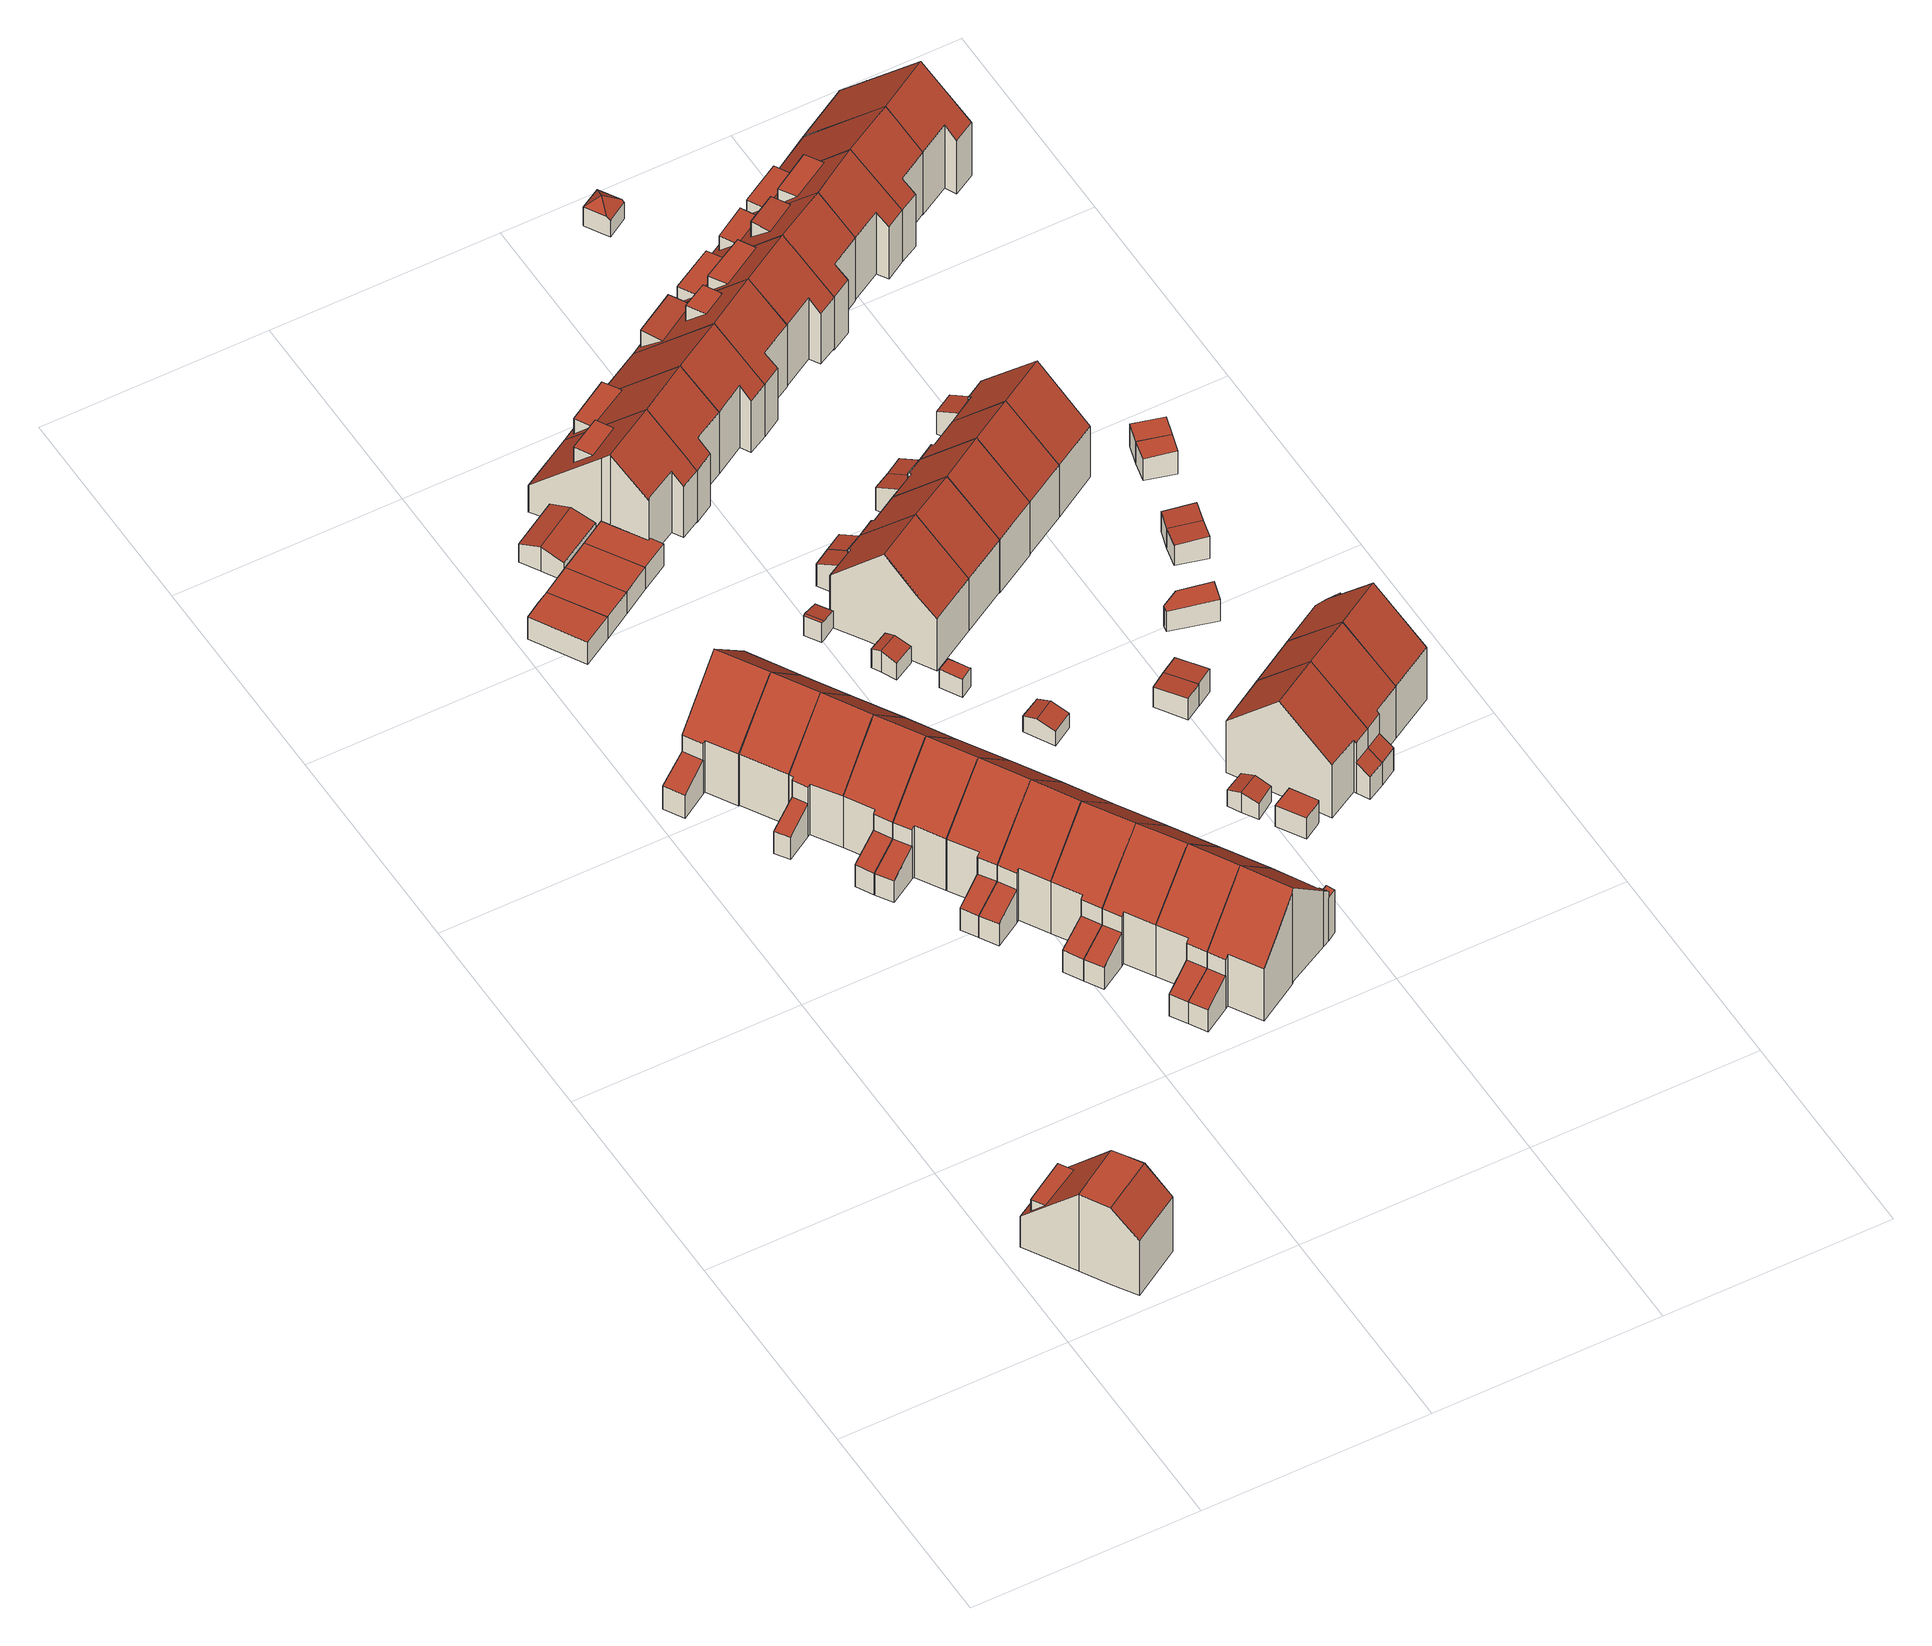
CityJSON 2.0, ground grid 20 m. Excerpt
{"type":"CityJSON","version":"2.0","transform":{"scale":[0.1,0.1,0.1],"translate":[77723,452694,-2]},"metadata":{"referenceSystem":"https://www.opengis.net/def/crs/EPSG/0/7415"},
"CityObjects":{
"building1":{"type":"Building","attributes":{"Volume":365.21,"Dakoppervlakte":60.68,"Muuroppervlakte":187.56,"Vloeroppervlakte":52.9,"hoogte_Z_max_in_m_NAP":8.47,"GEB_DOEL":"woonfunctie","dateOfConstruction":"1980-01-01","measuredHeight":8.33},"children":["building1-1"],"geometry":[{"type":"Solid","lod":"2","boundaries":[[[[0,1,2,3,4,5,6,7]],[[8,9,10,11]],[[12,13,11,10],[14,15,16,17]],[[18,9,8,19]],[[18,19,0,7]],[[18,7,6,5,4,12,10,9]],[[3,13,12,4]],[[11,13,3,2]],[[0,19,8,11,2,1]],[[17,20,21,14]],[[20,17,16]],[[21,20,16,15]],[[21,15,14]]]],"semantics":{"surfaces":[{"type":"GroundSurface"},{"type":"RoofSurface"},{"type":"WallSurface"}],"values":[[0,1,1,1,2,2,2,2,2,1,2,2,2]]}}]},
"building1-1":{"type":"BuildingInstallation","attributes":{"relationToConstruction":"outside"},"parents":["building1"],"geometry":[{"type":"MultiSurface","lod":"2","boundaries":[[[17,20,21,14]],[[20,17,16]],[[21,20,16,15]],[[21,15,14]]],"semantics":{"surfaces":[{"type":"RoofSurface"},{"type":"WallSurface"}],"values":[0,1,1,1]}}]},
"building2":{"type":"Building","attributes":{"Volume":385.51,"Dakoppervlakte":70.7,"Muuroppervlakte":222.6,"Vloeroppervlakte":51.59,"hoogte_Z_max_in_m_NAP":10.36,"GEB_DOEL":"woonfunctie","dateOfConstruction":"1980-01-01","measuredHeight":10.31},"geometry":[{"type":"Solid","lod":"2","boundaries":[[[[22,23,24,25,26,27,28,29,30,31]],[[32,33,34,35,36,37]],[[37,38,39,32]],[[40,41,42,43]],[[33,32,24,23,43]],[[35,29,28,36]],[[38,37,36,28,27,26]],[[38,26,25,39]],[[32,39,25,24]],[[30,42,41,31]],[[22,40,43,23]],[[22,31,41,40]],[[33,43,42,34]],[[35,34,42,30,29]]]],"semantics":{"surfaces":[{"type":"GroundSurface"},{"type":"RoofSurface"},{"type":"WallSurface"}],"values":[[0,1,1,1,2,2,2,2,2,2,2,2,2,2]]}}]},
"building3":{"type":"Building","attributes":{"Volume":37.84,"Dakoppervlakte":15.26,"Muuroppervlakte":40.32,"Vloeroppervlakte":15.26,"hoogte_Z_max_in_m_NAP":2.55,"GEB_DOEL":"overige gebruiksfunctie","dateOfConstruction":"1980-01-01","measuredHeight":2.48},"geometry":[{"type":"Solid","lod":"2","boundaries":[[[[44,45,46,47,48]],[[49,50,51,52,53]],[[45,44,50,49]],[[44,48,51,50]],[[48,47,52,51]],[[46,53,52,47]],[[46,45,49,53]]]],"semantics":{"surfaces":[{"type":"GroundSurface"},{"type":"RoofSurface"},{"type":"WallSurface"}],"values":[[0,1,2,2,2,2,2]]}}]},
"building4":{"type":"Building","attributes":{"Volume":359.22,"Dakoppervlakte":65.54,"Muuroppervlakte":219.49,"Vloeroppervlakte":47.58,"hoogte_Z_max_in_m_NAP":10.36,"GEB_DOEL":"woonfunctie","dateOfConstruction":"1980-01-01","measuredHeight":10.28},"geometry":[{"type":"Solid","lod":"2","boundaries":[[[[54,55,56,57,58,59,60,61,62,63,64,65]],[[66,67,68,69,70,71,72,73]],[[71,74,75,72]],[[76,77,78,79]],[[71,57,56,74]],[[74,56,55,75]],[[73,65,64,66]],[[64,63,79,67,66]],[[60,59,69,68,78]],[[70,69,59,58]],[[57,71,70,58]],[[78,77,61,60]],[[76,79,63,62]],[[76,62,61,77]],[[67,79,78,68]],[[73,72,75,55,54,65]]]],"semantics":{"surfaces":[{"type":"GroundSurface"},{"type":"RoofSurface"},{"type":"WallSurface"}],"values":[[0,1,1,1,2,2,2,2,2,2,2,2,2,2,2,2]]}}]},
"building5":{"type":"Building","attributes":{"Volume":321.75,"Dakoppervlakte":56.5,"Muuroppervlakte":198.67,"Vloeroppervlakte":40.26,"hoogte_Z_max_in_m_NAP":10.36,"GEB_DOEL":"woonfunctie","dateOfConstruction":"1980-01-01","measuredHeight":10.3},"geometry":[{"type":"Solid","lod":"2","boundaries":[[[[80,81,82,55,54,65]],[[72,37,36,73]],[[75,38,37,72]],[[73,36,80,65]],[[38,75,55,82]],[[81,37,38,82]],[[73,65,54,55,75,72]],[[81,80,36,37]]]],"semantics":{"surfaces":[{"type":"GroundSurface"},{"type":"RoofSurface"},{"type":"WallSurface"}],"values":[[0,1,1,2,2,2,2,2]]}}]},
"building6":{"type":"Building","attributes":{"Volume":37.71,"Dakoppervlakte":15.29,"Muuroppervlakte":40.2,"Vloeroppervlakte":15.29,"hoogte_Z_max_in_m_NAP":2.55,"GEB_DOEL":"overige gebruiksfunctie","dateOfConstruction":"1980-01-01","measuredHeight":2.47},"geometry":[{"type":"Solid","lod":"2","boundaries":[[[[83,48,47,84]],[[52,51,85,86]],[[47,48,51,52]],[[48,83,85,51]],[[84,86,85,83]],[[47,52,86,84]]]],"semantics":{"surfaces":[{"type":"GroundSurface"},{"type":"RoofSurface"},{"type":"WallSurface"}],"values":[[0,1,2,2,2,2]]}}]},
"building7":{"type":"Building","attributes":{"Volume":350.46,"Dakoppervlakte":64.38,"Muuroppervlakte":217.61,"Vloeroppervlakte":46.94,"hoogte_Z_max_in_m_NAP":10.36,"GEB_DOEL":"woonfunctie","dateOfConstruction":"1980-01-01","measuredHeight":10.29},"geometry":[{"type":"Solid","lod":"2","boundaries":[[[[87,88,89,90,91,92,58,57,56,93]],[[70,94,95,96,97,71]],[[98,74,71,97]],[[99,100,101,102]],[[87,93,98,97]],[[70,71,74,56,57,58]],[[70,58,92,94]],[[95,94,92,91,100]],[[97,96,99,88,87]],[[102,101,90,89]],[[99,102,89,88]],[[90,101,100,91]],[[95,100,99,96]],[[74,98,93,56]]]],"semantics":{"surfaces":[{"type":"GroundSurface"},{"type":"RoofSurface"},{"type":"WallSurface"}],"values":[[0,1,1,1,2,2,2,2,2,2,2,2,2,2]]}}]},
"building8":{"type":"Building","attributes":{"Volume":352,"Dakoppervlakte":65.33,"Muuroppervlakte":215.78,"Vloeroppervlakte":47.6,"hoogte_Z_max_in_m_NAP":10.36,"GEB_DOEL":"woonfunctie","dateOfConstruction":"1980-01-01","measuredHeight":10.21},"geometry":[{"type":"Solid","lod":"2","boundaries":[[[[89,88,87,93,103,104,105,106,107,108]],[[109,97,96,110,111,112]],[[109,113,98,97]],[[102,114,115,99]],[[87,88,99,96,97]],[[111,106,105,112]],[[112,105,104,103,113,109]],[[113,103,93,98]],[[97,98,93,87]],[[88,89,102,99]],[[114,102,89,108]],[[108,107,115,114]],[[96,99,115,110]],[[111,110,115,107,106]]]],"semantics":{"surfaces":[{"type":"GroundSurface"},{"type":"RoofSurface"},{"type":"WallSurface"}],"values":[[0,1,1,1,2,2,2,2,2,2,2,2,2,2]]}}]},
"building9":{"type":"Building","attributes":{"Volume":353.61,"Dakoppervlakte":65.61,"Muuroppervlakte":216.03,"Vloeroppervlakte":47.81,"hoogte_Z_max_in_m_NAP":10.36,"GEB_DOEL":"woonfunctie","dateOfConstruction":"1980-01-01","measuredHeight":10.22},"geometry":[{"type":"Solid","lod":"2","boundaries":[[[[116,117,105,104,103,118,119,120,121,122]],[[123,124,125,109,112,126]],[[125,127,113,109]],[[128,129,130,131]],[[105,112,109,104]],[[123,126,117,116,131]],[[124,130,120,119,118,127,125]],[[127,118,103,113]],[[104,109,113,103]],[[128,122,121,129]],[[121,120,130,129]],[[122,128,131,116]],[[123,131,130,124]],[[112,105,117,126]]]],"semantics":{"surfaces":[{"type":"GroundSurface"},{"type":"RoofSurface"},{"type":"WallSurface"}],"values":[[0,1,1,1,2,2,2,2,2,2,2,2,2,2]]}}]},
"building10":{"type":"Building","attributes":{"Volume":37.69,"Dakoppervlakte":15.28,"Muuroppervlakte":40.18,"Vloeroppervlakte":15.28,"hoogte_Z_max_in_m_NAP":2.55,"GEB_DOEL":"overige gebruiksfunctie","dateOfConstruction":"1980-01-01","measuredHeight":2.47},"geometry":[{"type":"Solid","lod":"2","boundaries":[[[[132,83,84,133]],[[85,134,135,86]],[[84,83,85,86]],[[83,132,134,85]],[[133,135,134,132]],[[133,84,86,135]]]],"semantics":{"surfaces":[{"type":"GroundSurface"},{"type":"RoofSurface"},{"type":"WallSurface"}],"values":[[0,1,2,2,2,2]]}}]},
"building11":{"type":"Building","attributes":{"Volume":344.92,"Dakoppervlakte":63.86,"Muuroppervlakte":215.58,"Vloeroppervlakte":46.54,"hoogte_Z_max_in_m_NAP":10.36,"GEB_DOEL":"woonfunctie","dateOfConstruction":"1980-01-01","measuredHeight":10.24},"geometry":[{"type":"Solid","lod":"2","boundaries":[[[[136,137,138,139,121,120,119,118,140,141]],[[142,125,124,143,144,145]],[[146,127,125,142]],[[129,147,148,130]],[[141,140,146,142]],[[119,120,130,124,125,127,118]],[[138,137,144,143,148]],[[145,144,137,136]],[[142,145,136,141]],[[121,129,130,120]],[[147,129,121,139]],[[138,148,147,139]],[[124,130,148,143]],[[127,146,140,118]]]],"semantics":{"surfaces":[{"type":"GroundSurface"},{"type":"RoofSurface"},{"type":"WallSurface"}],"values":[[0,1,1,1,2,2,2,2,2,2,2,2,2,2]]}}]},
"building12":{"type":"Building","attributes":{"Volume":43.11,"Dakoppervlakte":19.41,"Muuroppervlakte":37.36,"Vloeroppervlakte":18.6,"hoogte_Z_max_in_m_NAP":2.78,"GEB_DOEL":"onbekend","dateOfConstruction":"1980-01-01","measuredHeight":2.62},"geometry":[{"type":"Solid","lod":"2","boundaries":[[[[149,150,151,152,153,154]],[[155,156,157,158]],[[159,160,158,157]],[[151,150,156,155]],[[154,153,160,159]],[[160,153,152,158]],[[156,150,149,154,159,157]],[[152,151,155,158]]]],"semantics":{"surfaces":[{"type":"GroundSurface"},{"type":"RoofSurface"},{"type":"WallSurface"}],"values":[[0,1,1,2,2,2,2,2]]}}]},
"building13":{"type":"Building","attributes":{"Volume":364.77,"Dakoppervlakte":67.32,"Muuroppervlakte":218.71,"Vloeroppervlakte":49.07,"hoogte_Z_max_in_m_NAP":10.36,"GEB_DOEL":"woonfunctie","dateOfConstruction":"1980-01-01","measuredHeight":10.26},"geometry":[{"type":"Solid","lod":"2","boundaries":[[[[161,162,136,141,140,163,164,165,166,167]],[[145,168,169,170,171,142]],[[171,172,146,142]],[[173,174,175,176]],[[141,136,145,142]],[[169,168,162,161,174]],[[170,173,165,164,163,172,171]],[[172,163,140,146]],[[142,146,140,141]],[[176,175,167,166]],[[173,176,166,165]],[[161,167,175,174]],[[169,174,173,170]],[[145,136,162,168]]]],"semantics":{"surfaces":[{"type":"GroundSurface"},{"type":"RoofSurface"},{"type":"WallSurface"}],"values":[[0,1,1,1,2,2,2,2,2,2,2,2,2,2]]}}]},
"building14":{"type":"Building","attributes":{"Volume":350.12,"Dakoppervlakte":64.73,"Muuroppervlakte":216.86,"Vloeroppervlakte":47.19,"hoogte_Z_max_in_m_NAP":10.36,"GEB_DOEL":"woonfunctie","dateOfConstruction":"1980-01-01","measuredHeight":10.25},"geometry":[{"type":"Solid","lod":"2","boundaries":[[[[166,165,164,163,177,178,179,180,181,182]],[[183,171,170,184,185,186]],[[187,172,171,183]],[[176,188,189,173]],[[178,177,187,183]],[[173,170,171,172,163,164,165]],[[181,180,185,184,189]],[[185,180,179,186]],[[183,186,179,178]],[[165,166,176,173]],[[188,176,166,182]],[[181,189,188,182]],[[189,184,170,173]],[[187,177,163,172]]]],"semantics":{"surfaces":[{"type":"GroundSurface"},{"type":"RoofSurface"},{"type":"WallSurface"}],"values":[[0,1,1,1,2,2,2,2,2,2,2,2,2,2]]}}]},
"building15":{"type":"Building","attributes":{"Volume":33.37,"Dakoppervlakte":13.52,"Muuroppervlakte":39.41,"Vloeroppervlakte":13.52,"hoogte_Z_max_in_m_NAP":2.55,"GEB_DOEL":"overige gebruiksfunctie","dateOfConstruction":"1980-01-01","measuredHeight":2.47},"geometry":[{"type":"Solid","lod":"2","boundaries":[[[[190,191,192,193,194,132,133]],[[195,135,134,196,197,198,199]],[[135,133,132,134]],[[192,198,197,193]],[[192,191,199,198]],[[199,191,190,195]],[[197,196,134,132,194,193]],[[133,135,195,190]]]],"semantics":{"surfaces":[{"type":"GroundSurface"},{"type":"RoofSurface"},{"type":"WallSurface"}],"values":[[0,1,2,2,2,2,2,2]]}}]},
"building16":{"type":"Building","attributes":{"Volume":354.24,"Dakoppervlakte":65.44,"Muuroppervlakte":217.2,"Vloeroppervlakte":47.68,"hoogte_Z_max_in_m_NAP":10.36,"GEB_DOEL":"woonfunctie","dateOfConstruction":"1980-01-01","measuredHeight":10.25},"geometry":[{"type":"Solid","lod":"2","boundaries":[[[[200,201,202,203,204,205,179,178,177,206]],[[186,207,208,209,210,183]],[[183,210,211,187]],[[212,213,214,215]],[[200,206,211,210]],[[186,183,187,177,178,179]],[[186,179,205,207]],[[208,207,205,204,213]],[[210,209,212,201,200]],[[214,203,202,215]],[[201,212,215,202]],[[203,214,213,204]],[[208,213,212,209]],[[187,211,206,177]]]],"semantics":{"surfaces":[{"type":"GroundSurface"},{"type":"RoofSurface"},{"type":"WallSurface"}],"values":[[0,1,1,1,2,2,2,2,2,2,2,2,2,2]]}}]},
"building17":{"type":"Building","attributes":{"Volume":372.58,"Dakoppervlakte":68.72,"Muuroppervlakte":231.16,"Vloeroppervlakte":50.2,"hoogte_Z_max_in_m_NAP":10.36,"GEB_DOEL":"woonfunctie","dateOfConstruction":"1980-01-01","measuredHeight":10.27},"geometry":[{"type":"Solid","lod":"2","boundaries":[[[[216,217,218,219,202,201,200,206,220,221,222,223,224,225,226,227,228]],[[229,230,231,210,209,232,233,234]],[[235,236,211,210,231,237,238]],[[239,240,241,242]],[[215,243,244,212]],[[239,242,224,223]],[[223,222,240,239]],[[222,221,241,240]],[[215,212,201,202]],[[244,243,219,218]],[[212,244,232,209]],[[241,235,238,242]],[[233,232,244,218,217]],[[212,209,210,211,206,200,201]],[[211,236,220,206]],[[236,235,241,221,220]],[[238,237,225,224,242]],[[237,231,230,227,226,225]],[[233,217,216,234]],[[243,215,202,219]],[[227,230,229,234,216,228]]]],"semantics":{"surfaces":[{"type":"GroundSurface"},{"type":"RoofSurface"},{"type":"WallSurface"}],"values":[[0,1,1,1,1,2,2,2,2,2,2,2,2,2,2,2,2,2,2,2,2]]}}]},
"building18":{"type":"Building","attributes":{"Volume":414.19,"Dakoppervlakte":74.59,"Muuroppervlakte":209.92,"Vloeroppervlakte":58.23,"hoogte_Z_max_in_m_NAP":10.15,"GEB_DOEL":"woonfunctie","dateOfConstruction":"1980-01-01","measuredHeight":9.99},"children":["building18-1"],"geometry":[{"type":"Solid","lod":"2","boundaries":[[[[245,246,247,248,249,250,251,252,253,254,255]],[[256,257,258,259,260,261,262]],[[263,259,258,264,265,266],[267,268,269,270]],[[261,260,253,252,251,262]],[[251,250,256,262]],[[257,256,250,249]],[[257,249,248,247,264,258]],[[247,246,265,264]],[[263,266,265,246,245,255]],[[254,259,263,255]],[[254,253,260,259]],[[271,267,270,272]],[[272,270,269]],[[271,272,269,268]],[[271,268,267]]]],"semantics":{"surfaces":[{"type":"GroundSurface"},{"type":"RoofSurface"},{"type":"WallSurface"}],"values":[[0,1,1,2,2,2,2,2,2,2,2,1,2,2,2]]}}]},
"building18-1":{"type":"BuildingInstallation","attributes":{"relationToConstruction":"outside"},"parents":["building18"],"geometry":[{"type":"MultiSurface","lod":"2","boundaries":[[[271,267,270,272]],[[272,270,269]],[[271,272,269,268]],[[271,268,267]]],"semantics":{"surfaces":[{"type":"RoofSurface"},{"type":"WallSurface"}],"values":[0,1,1,1]}}]},
"building19":{"type":"Building","attributes":{"Volume":5.7,"Dakoppervlakte":2.9,"Muuroppervlakte":13.4,"Vloeroppervlakte":2.81,"hoogte_Z_max_in_m_NAP":2.35,"GEB_DOEL":"onbekend","dateOfConstruction":"1980-01-01","measuredHeight":2.18},"geometry":[{"type":"Solid","lod":"2","boundaries":[[[[273,274,275,276,277,278]],[[279,280,281,282]],[[281,283,284,282]],[[279,273,278,280]],[[283,276,275,284]],[[274,282,284,275]],[[283,281,280,278,277,276]],[[279,282,274,273]]]],"semantics":{"surfaces":[{"type":"GroundSurface"},{"type":"RoofSurface"},{"type":"WallSurface"}],"values":[[0,1,1,2,2,2,2,2]]}}]},
"building20":{"type":"Building","attributes":{"Volume":9.29,"Dakoppervlakte":4.81,"Muuroppervlakte":16.76,"Vloeroppervlakte":5.87,"hoogte_Z_max_in_m_NAP":2.4,"GEB_DOEL":"onbekend","dateOfConstruction":"1980-01-01","measuredHeight":2.28},"geometry":[{"type":"Solid","lod":"2","boundaries":[[[[285,286,287,288,289,290]],[[291,292,293,294]],[[291,295,296,292]],[[289,288,294,293]],[[285,296,295,286]],[[290,292,296,285]],[[287,286,295,291,294,288]],[[290,289,293,292]]]],"semantics":{"surfaces":[{"type":"GroundSurface"},{"type":"RoofSurface"},{"type":"WallSurface"}],"values":[[0,1,1,2,2,2,2,2]]}}]},
"building21":{"type":"Building","attributes":{"Volume":5.53,"Dakoppervlakte":2.71,"Muuroppervlakte":13.77,"Vloeroppervlakte":2.71,"hoogte_Z_max_in_m_NAP":2.29,"GEB_DOEL":"onbekend","dateOfConstruction":"1980-01-01","measuredHeight":2.04},"geometry":[{"type":"Solid","lod":"2","boundaries":[[[[297,298,299,300,301,302]],[[303,304,305,306,307,308]],[[303,308,307,299,298,297]],[[297,302,304,303]],[[306,305,304,302,301,300]],[[299,307,306,300]]]],"semantics":{"surfaces":[{"type":"GroundSurface"},{"type":"RoofSurface"},{"type":"WallSurface"}],"values":[[0,1,2,2,2,2]]}}]},
"building22":{"type":"Building","attributes":{"Volume":394.66,"Dakoppervlakte":67.65,"Muuroppervlakte":208.11,"Vloeroppervlakte":55.07,"hoogte_Z_max_in_m_NAP":10.15,"GEB_DOEL":"woonfunctie","dateOfConstruction":"1980-01-01","measuredHeight":10.02},"children":["building22-1"],"geometry":[{"type":"Solid","lod":"2","boundaries":[[[[309,310,311,312,313,314,315,316]],[[317,318,264,258],[319,320,321,322]],[[258,257,323,324,325,317]],[[316,315,264,318]],[[257,258,264,315,314,313]],[[323,257,313,312]],[[312,311,324,323]],[[325,324,311,310]],[[309,317,325,310]],[[309,316,318,317]],[[326,319,322,327]],[[327,322,321]],[[321,320,326,327]],[[320,319,326]]]],"semantics":{"surfaces":[{"type":"GroundSurface"},{"type":"RoofSurface"},{"type":"WallSurface"}],"values":[[0,1,1,2,2,2,2,2,2,2,1,2,2,2]]}}]},
"building22-1":{"type":"BuildingInstallation","attributes":{"relationToConstruction":"outside"},"parents":["building22"],"geometry":[{"type":"MultiSurface","lod":"2","boundaries":[[[326,319,322,327]],[[327,322,321]],[[321,320,326,327]],[[320,319,326]]],"semantics":{"surfaces":[{"type":"RoofSurface"},{"type":"WallSurface"}],"values":[0,1,1,1]}}]},
"building23":{"type":"Building","attributes":{"Volume":11.5,"Dakoppervlakte":6.39,"Muuroppervlakte":17.88,"Vloeroppervlakte":6.07,"hoogte_Z_max_in_m_NAP":2.34,"GEB_DOEL":"onbekend","dateOfConstruction":"1980-01-01","measuredHeight":2.13},"geometry":[{"type":"Solid","lod":"2","boundaries":[[[[328,329,330,331,332,333]],[[334,335,336,337]],[[334,338,339,335]],[[330,339,338,331]],[[328,333,337,336]],[[332,334,337,333]],[[339,330,329,328,336,335]],[[332,331,338,334]]]],"semantics":{"surfaces":[{"type":"GroundSurface"},{"type":"RoofSurface"},{"type":"WallSurface"}],"values":[[0,1,1,2,2,2,2,2]]}}]},
"building24":{"type":"Building","attributes":{"Volume":364.21,"Dakoppervlakte":67.88,"Muuroppervlakte":216.49,"Vloeroppervlakte":49.03,"hoogte_Z_max_in_m_NAP":10.38,"GEB_DOEL":"woonfunctie","dateOfConstruction":"1980-01-01","measuredHeight":10.24},"geometry":[{"type":"MultiSurface","lod":"2","boundaries":[[[340,341,342,343,344,345,346,347,348,349,350,351]],[[352,353,354,355,356]],[[357,358,359,355,354,360,361]],[[362,363,364,365]],[[342,365,364,343]],[[365,342,341,362]],[[362,361,360,363]],[[347,352,355,359,358,351,350,349,348]],[[358,357,340,351]],[[341,340,357,361,362]],[[360,354,353,346,345,344,363]],[[353,352,347,346]],[[343,364,363,344]]],"semantics":{"surfaces":[{"type":"GroundSurface"},{"type":"RoofSurface"},{"type":"WallSurface"}],"values":[0,1,1,1,2,2,2,2,2,2,2,2,2]}}]},
"building25":{"type":"Building","attributes":{"Volume":388.95,"Dakoppervlakte":77.5,"Muuroppervlakte":208.95,"Vloeroppervlakte":54.88,"hoogte_Z_max_in_m_NAP":10.15,"GEB_DOEL":"woonfunctie","dateOfConstruction":"1980-01-01","measuredHeight":10.05},"geometry":[{"type":"Solid","lod":"2","boundaries":[[[[366,367,368,369,310,309,316,370]],[[317,371,372,318]],[[373,371,317,325,374,375]],[[366,370,372,371]],[[316,318,372,370]],[[309,310,325,317,318,316]],[[374,325,310,369]],[[369,368,375,374]],[[373,375,368,367]],[[366,371,373,367]]]],"semantics":{"surfaces":[{"type":"GroundSurface"},{"type":"RoofSurface"},{"type":"WallSurface"}],"values":[[0,1,1,2,2,2,2,2,2,2]]}}]},
"building26":{"type":"Building","attributes":{"Volume":352.3,"Dakoppervlakte":65.57,"Muuroppervlakte":215.38,"Vloeroppervlakte":47.4,"hoogte_Z_max_in_m_NAP":10.38,"GEB_DOEL":"woonfunctie","dateOfConstruction":"1980-01-01","measuredHeight":10.27},"geometry":[{"type":"Solid","lod":"2","boundaries":[[[[345,344,343,376,377,378,379,380,381,346]],[[353,382,383,354]],[[384,385,386,360,354,383]],[[364,363,387,388]],[[346,353,354,345]],[[382,381,380,379,384,383]],[[384,379,378,385]],[[378,377,387,386,385]],[[345,354,360,363,344]],[[364,343,344,363]],[[387,377,376,388]],[[364,388,376,343]],[[363,360,386,387]],[[381,382,353,346]]]],"semantics":{"surfaces":[{"type":"GroundSurface"},{"type":"RoofSurface"},{"type":"WallSurface"}],"values":[[0,1,1,1,2,2,2,2,2,2,2,2,2,2]]}}]},
"building27":{"type":"Building","attributes":{"Volume":10.6,"Dakoppervlakte":5.73,"Muuroppervlakte":17.44,"Vloeroppervlakte":5.41,"hoogte_Z_max_in_m_NAP":2.28,"GEB_DOEL":"onbekend","dateOfConstruction":"1980-01-01","measuredHeight":2.19},"geometry":[{"type":"Solid","lod":"2","boundaries":[[[[389,390,391,392,393,394,395]],[[396,397,398,399,400]],[[401,402,396,400]],[[399,398,397,395,394,393]],[[391,390,402,401]],[[402,390,389,396]],[[399,393,392,391,401,400]],[[389,395,397,396]]]],"semantics":{"surfaces":[{"type":"GroundSurface"},{"type":"RoofSurface"},{"type":"WallSurface"}],"values":[[0,1,1,2,2,2,2,2]]}}]},
"building28":{"type":"Building","attributes":{"Volume":12.18,"Dakoppervlakte":5.41,"Muuroppervlakte":21.1,"Vloeroppervlakte":5.41,"hoogte_Z_max_in_m_NAP":2.36,"GEB_DOEL":"onbekend","dateOfConstruction":"1980-01-01","measuredHeight":2.25},"geometry":[{"type":"Solid","lod":"2","boundaries":[[[[403,404,405,406,407,408]],[[409,410,411,412,413,414]],[[409,405,404,403,411,410]],[[403,408,412,411]],[[412,408,407,406,414,413]],[[405,409,414,406]]]],"semantics":{"surfaces":[{"type":"GroundSurface"},{"type":"RoofSurface"},{"type":"WallSurface"}],"values":[[0,1,2,2,2,2]]}}]},
"building29":{"type":"Building","attributes":{"Volume":409.15,"Dakoppervlakte":62.05,"Muuroppervlakte":209.88,"Vloeroppervlakte":56.18,"hoogte_Z_max_in_m_NAP":10.15,"GEB_DOEL":"woonfunctie","dateOfConstruction":"1980-01-01","measuredHeight":10.04},"children":["building29-1","building29-2"],"geometry":[{"type":"Solid","lod":"2","boundaries":[[[[415,416,417,418,419,367,366,370]],[[371,373,420,421,422,423]],[[423,424,372,371],[425,426,427,428],[429,430,431,432]],[[422,421,418,417]],[[422,417,416,415,424,423]],[[420,373,367,419]],[[366,371,372,370]],[[415,370,372,424]],[[419,418,421,420]],[[366,367,373,371]],[[427,433,434,428]],[[433,427,426]],[[434,433,426,425]],[[434,425,428]],[[430,429,435,436]],[[435,429,432]],[[436,435,432,431]],[[431,430,436]]]],"semantics":{"surfaces":[{"type":"GroundSurface"},{"type":"RoofSurface"},{"type":"WallSurface"}],"values":[[0,1,1,2,2,2,2,2,2,2,1,2,2,2,1,2,2,2]]}}]},
"building29-1":{"type":"BuildingInstallation","attributes":{"relationToConstruction":"outside"},"parents":["building29"],"geometry":[{"type":"MultiSurface","lod":"2","boundaries":[[[427,433,434,428]],[[433,427,426]],[[434,433,426,425]],[[434,425,428]]],"semantics":{"surfaces":[{"type":"RoofSurface"},{"type":"WallSurface"}],"values":[0,1,1,1]}}]},
"building29-2":{"type":"BuildingInstallation","attributes":{"relationToConstruction":"outside"},"parents":["building29"],"geometry":[{"type":"MultiSurface","lod":"2","boundaries":[[[430,429,435,436]],[[435,429,432]],[[436,435,432,431]],[[431,430,436]]],"semantics":{"surfaces":[{"type":"RoofSurface"},{"type":"WallSurface"}],"values":[0,1,1,1]}}]},
"building30":{"type":"Building","attributes":{"Volume":11.78,"Dakoppervlakte":5.1,"Muuroppervlakte":21.77,"Vloeroppervlakte":5.08,"hoogte_Z_max_in_m_NAP":2.51,"GEB_DOEL":"onbekend","dateOfConstruction":"1980-01-01","measuredHeight":2.43},"geometry":[{"type":"Solid","lod":"2","boundaries":[[[[437,438,439,440,441]],[[442,443,444,445,446]],[[438,437,442,446]],[[442,437,441,443]],[[443,441,440,439,445,444]],[[439,438,446,445]]]],"semantics":{"surfaces":[{"type":"GroundSurface"},{"type":"RoofSurface"},{"type":"WallSurface"}],"values":[[0,1,2,2,2,2]]}}]},
"building31":{"type":"Building","attributes":{"Volume":351.32,"Dakoppervlakte":64.8,"Muuroppervlakte":217.06,"Vloeroppervlakte":46.84,"hoogte_Z_max_in_m_NAP":10.38,"GEB_DOEL":"woonfunctie","dateOfConstruction":"1980-01-01","measuredHeight":10.34},"geometry":[{"type":"Solid","lod":"2","boundaries":[[[[447,448,449,450,451,452,453,454,455,456]],[[457,383,382,458]],[[459,460,384,383,457,461]],[[462,463,464,465]],[[447,456,382,383]],[[457,458,455,454,453,463,461]],[[460,459,462,450,449]],[[449,448,384,460]],[[384,448,447,383]],[[462,465,451,450]],[[463,453,452,464]],[[451,465,464,452]],[[461,463,462,459]],[[456,455,458,382]]]],"semantics":{"surfaces":[{"type":"GroundSurface"},{"type":"RoofSurface"},{"type":"WallSurface"}],"values":[[0,1,1,1,2,2,2,2,2,2,2,2,2,2]]}}]},
"building32":{"type":"Building","attributes":{"Volume":362.75,"Dakoppervlakte":65.57,"Muuroppervlakte":211.18,"Vloeroppervlakte":46.94,"hoogte_Z_max_in_m_NAP":10.33,"GEB_DOEL":"woonfunctie","dateOfConstruction":"1980-01-01","measuredHeight":10.29},"geometry":[{"type":"Solid","lod":"2","boundaries":[[[[466,467,468,469,470,471,472,473,474,475]],[[476,477,478,479]],[[480,481,476,479,482,483]],[[484,485,486,487]],[[475,477,476,466]],[[479,478,474,473,472,482]],[[472,471,483,482]],[[480,483,471,470,487]],[[481,486,467,466,476]],[[467,486,485,468]],[[470,469,484,487]],[[468,485,484,469]],[[480,487,486,481]],[[477,475,474,478]]]],"semantics":{"surfaces":[{"type":"GroundSurface"},{"type":"RoofSurface"},{"type":"WallSurface"}],"values":[[0,1,1,1,2,2,2,2,2,2,2,2,2,2]]}}]},
"building33":{"type":"Building","attributes":{"Volume":11.96,"Dakoppervlakte":5.1,"Muuroppervlakte":22.09,"Vloeroppervlakte":5.08,"hoogte_Z_max_in_m_NAP":2.51,"GEB_DOEL":"onbekend","dateOfConstruction":"1980-01-01","measuredHeight":2.46},"geometry":[{"type":"Solid","lod":"2","boundaries":[[[[488,489,490,491]],[[446,445,492,493]],[[446,490,489,445]],[[492,445,489,488]],[[492,488,491,493]],[[490,446,493,491]]]],"semantics":{"surfaces":[{"type":"GroundSurface"},{"type":"RoofSurface"},{"type":"WallSurface"}],"values":[[0,1,2,2,2,2]]}}]},
"building34":{"type":"Building","attributes":{"Volume":345.05,"Dakoppervlakte":63.72,"Muuroppervlakte":216.08,"Vloeroppervlakte":46.07,"hoogte_Z_max_in_m_NAP":10.38,"GEB_DOEL":"woonfunctie","dateOfConstruction":"1980-01-01","measuredHeight":10.33},"geometry":[{"type":"Solid","lod":"2","boundaries":[[[[494,495,496,497,498,499,500,501,502,503]],[[458,504,505,457]],[[506,507,508,461,457,505]],[[464,463,509,510]],[[496,506,505,497]],[[508,507,495,494,509]],[[457,461,463,501,500,499,458]],[[498,504,458,499]],[[504,498,497,505]],[[503,502,464,510]],[[464,502,501,463]],[[509,494,503,510]],[[463,461,508,509]],[[496,495,507,506]]]],"semantics":{"surfaces":[{"type":"GroundSurface"},{"type":"RoofSurface"},{"type":"WallSurface"}],"values":[[0,1,1,1,2,2,2,2,2,2,2,2,2,2]]}}]},
"building35":{"type":"Building","attributes":{"Volume":411.1,"Dakoppervlakte":58.67,"Muuroppervlakte":208.57,"Vloeroppervlakte":56.56,"hoogte_Z_max_in_m_NAP":10.15,"GEB_DOEL":"woonfunctie","dateOfConstruction":"1980-01-01","measuredHeight":9.99},"children":["building35-1","building35-2"],"geometry":[{"type":"Solid","lod":"2","boundaries":[[[[511,512,513,514,515,516,517,518]],[[422,519,520,521,522,423]],[[522,523,424,423],[524,525,526,527],[528,529,530,531]],[[519,422,514,513]],[[513,512,520,519]],[[516,424,523,517]],[[521,511,518,522]],[[521,520,512,511]],[[423,424,516,515,514,422]],[[518,517,523,522]],[[532,527,526,533]],[[533,526,525]],[[532,533,525,524]],[[532,524,527]],[[534,528,531,535]],[[535,531,530]],[[534,535,530,529]],[[534,529,528]]]],"semantics":{"surfaces":[{"type":"GroundSurface"},{"type":"RoofSurface"},{"type":"WallSurface"}],"values":[[0,1,1,2,2,2,2,2,2,2,1,2,2,2,1,2,2,2]]}}]},
"building35-1":{"type":"BuildingInstallation","attributes":{"relationToConstruction":"outside"},"parents":["building35"],"geometry":[{"type":"MultiSurface","lod":"2","boundaries":[[[532,527,526,533]],[[533,526,525]],[[532,533,525,524]],[[532,524,527]]],"semantics":{"surfaces":[{"type":"RoofSurface"},{"type":"WallSurface"}],"values":[0,1,1,1]}}]},
"building35-2":{"type":"BuildingInstallation","attributes":{"relationToConstruction":"outside"},"parents":["building35"],"geometry":[{"type":"MultiSurface","lod":"2","boundaries":[[[534,528,531,535]],[[535,531,530]],[[534,535,530,529]],[[534,529,528]]],"semantics":{"surfaces":[{"type":"RoofSurface"},{"type":"WallSurface"}],"values":[0,1,1,1]}}]},
"building36":{"type":"Building","attributes":{"Volume":357.74,"Dakoppervlakte":64.71,"Muuroppervlakte":210.76,"Vloeroppervlakte":46.32,"hoogte_Z_max_in_m_NAP":10.33,"GEB_DOEL":"woonfunctie","dateOfConstruction":"1980-01-01","measuredHeight":10.3},"geometry":[{"type":"Solid","lod":"2","boundaries":[[[[536,468,467,466,475,537,538,539,540,541]],[[542,543,476,481,544,545]],[[543,546,477,476]],[[485,547,548,486]],[[481,476,466,467,486]],[[542,545,540,539]],[[542,539,538,537,546,543]],[[546,537,475,477]],[[476,477,475,466]],[[536,541,548,547]],[[467,468,485,486]],[[536,547,485,468]],[[481,486,548,544]],[[545,544,548,541,540]]]],"semantics":{"surfaces":[{"type":"GroundSurface"},{"type":"RoofSurface"},{"type":"WallSurface"}],"values":[[0,1,1,1,2,2,2,2,2,2,2,2,2,2]]}}]},
"building37":{"type":"Building","attributes":{"Volume":15.83,"Dakoppervlakte":6.9,"Muuroppervlakte":25.96,"Vloeroppervlakte":6.89,"hoogte_Z_max_in_m_NAP":2.44,"GEB_DOEL":"onbekend","dateOfConstruction":"1980-01-01","measuredHeight":2.4},"geometry":[{"type":"Solid","lod":"2","boundaries":[[[[549,550,551,552,553,554]],[[555,556,557,558,559,560]],[[560,551,550,549,556,555]],[[554,557,556,549]],[[558,557,554,553]],[[552,559,558,553]],[[559,552,551,560]]]],"semantics":{"surfaces":[{"type":"GroundSurface"},{"type":"RoofSurface"},{"type":"WallSurface"}],"values":[[0,1,2,2,2,2,2]]}}]},
"building38":{"type":"Building","attributes":{"Volume":11.56,"Dakoppervlakte":6.52,"Muuroppervlakte":17.93,"Vloeroppervlakte":5.02,"hoogte_Z_max_in_m_NAP":1.59,"GEB_DOEL":"onbekend","dateOfConstruction":"1980-01-01","measuredHeight":2.93},"geometry":[{"type":"Solid","lod":"2","boundaries":[[[[561,562,563,564,565,566,567]],[[568,569,570,571,572]],[[573,568,572]],[[571,574,572]],[[573,572,574,575]],[[563,575,574,564]],[[568,573,575,563,562,561,567,569]],[[567,566,570,569]],[[570,566,565,564,574,571]]]],"semantics":{"surfaces":[{"type":"GroundSurface"},{"type":"RoofSurface"},{"type":"WallSurface"}],"values":[[0,1,1,1,1,2,2,2,2]]}}]},
"building39":{"type":"Building","attributes":{"Volume":370.28,"Dakoppervlakte":69.03,"Muuroppervlakte":217.99,"Vloeroppervlakte":50.01,"hoogte_Z_max_in_m_NAP":10.38,"GEB_DOEL":"woonfunctie","dateOfConstruction":"1980-01-01","measuredHeight":10.29},"geometry":[{"type":"Solid","lod":"2","boundaries":[[[[576,498,497,496,577,578,579,580,581,582]],[[504,583,584,505]],[[585,586,506,505,584,587]],[[588,589,590,591]],[[497,498,504,505]],[[584,583,576,582,581,588,587]],[[578,577,586,585,591]],[[506,586,577,496]],[[506,496,497,505]],[[578,591,590,579]],[[581,580,589,588]],[[589,580,579,590]],[[585,587,588,591]],[[498,576,583,504]]]],"semantics":{"surfaces":[{"type":"GroundSurface"},{"type":"RoofSurface"},{"type":"WallSurface"}],"values":[[0,1,1,1,2,2,2,2,2,2,2,2,2,2]]}}]},
"building40":{"type":"Building","attributes":{"Volume":402.25,"Dakoppervlakte":62.47,"Muuroppervlakte":212.13,"Vloeroppervlakte":54.66,"hoogte_Z_max_in_m_NAP":10.15,"GEB_DOEL":"woonfunctie","dateOfConstruction":"1980-01-01","measuredHeight":10.14},"children":["building40-1","building40-2"],"geometry":[{"type":"Solid","lod":"2","boundaries":[[[[592,593,594,595,596,597,598,599]],[[522,521,600,601,602,603]],[[603,604,523,522],[605,606,607,608],[609,610,611,612]],[[602,601,599,598]],[[602,598,597,596,604,603]],[[600,521,593,592]],[[594,522,523,595]],[[595,523,604,596]],[[592,599,601,600]],[[594,593,521,522]],[[613,605,608,614]],[[614,608,607]],[[613,614,607,606]],[[606,605,613]],[[609,615,616,610]],[[615,609,612]],[[616,615,612,611]],[[616,611,610]]]],"semantics":{"surfaces":[{"type":"GroundSurface"},{"type":"RoofSurface"},{"type":"WallSurface"}],"values":[[0,1,1,2,2,2,2,2,2,2,1,2,2,2,1,2,2,2]]}}]},
"building40-1":{"type":"BuildingInstallation","attributes":{"relationToConstruction":"outside"},"parents":["building40"],"geometry":[{"type":"MultiSurface","lod":"2","boundaries":[[[613,605,608,614]],[[614,608,607]],[[613,614,607,606]],[[606,605,613]]],"semantics":{"surfaces":[{"type":"RoofSurface"},{"type":"WallSurface"}],"values":[0,1,1,1]}}]},
"building40-2":{"type":"BuildingInstallation","attributes":{"relationToConstruction":"outside"},"parents":["building40"],"geometry":[{"type":"MultiSurface","lod":"2","boundaries":[[[609,615,616,610]],[[615,609,612]],[[616,615,612,611]],[[616,611,610]]],"semantics":{"surfaces":[{"type":"RoofSurface"},{"type":"WallSurface"}],"values":[0,1,1,1]}}]},
"building41":{"type":"Building","attributes":{"Volume":370.47,"Dakoppervlakte":68.07,"Muuroppervlakte":206.53,"Vloeroppervlakte":49.46,"hoogte_Z_max_in_m_NAP":10.33,"GEB_DOEL":"woonfunctie","dateOfConstruction":"1980-01-01","measuredHeight":10.28},"geometry":[{"type":"Solid","lod":"2","boundaries":[[[[537,617,618,619,620,621,622,623,539,538]],[[624,625,626,546,543]],[[542,627,624,543]],[[628,629,630,631]],[[632,625,633]],[[634,635,632,633]],[[539,542,543,538]],[[539,623,627,542]],[[626,617,537,546]],[[546,537,538,543]],[[621,629,628,622]],[[629,621,620,630]],[[618,625,632,619]],[[632,635,630,620,619]],[[634,631,630,635]],[[633,625,624,627,623,622,628,631,634]],[[617,626,625,618]]]],"semantics":{"surfaces":[{"type":"GroundSurface"},{"type":"RoofSurface"},{"type":"WallSurface"}],"values":[[0,1,1,1,1,1,2,2,2,2,2,2,2,2,2,2,2]]}}]},
"building42":{"type":"Building","attributes":{"Volume":11.68,"Dakoppervlakte":4.94,"Muuroppervlakte":21.55,"Vloeroppervlakte":4.94,"hoogte_Z_max_in_m_NAP":2.5,"GEB_DOEL":"onbekend","dateOfConstruction":"1980-01-01","measuredHeight":2.44},"geometry":[{"type":"Solid","lod":"2","boundaries":[[[[636,637,638,639]],[[640,641,642,643]],[[636,639,641,640]],[[642,641,639,638]],[[637,643,642,638]],[[636,640,643,637]]]],"semantics":{"surfaces":[{"type":"GroundSurface"},{"type":"RoofSurface"},{"type":"WallSurface"}],"values":[[0,1,2,2,2,2]]}}]},
"building43":{"type":"Building","attributes":{"Volume":12.01,"Dakoppervlakte":5.08,"Muuroppervlakte":21.78,"Vloeroppervlakte":5.07,"hoogte_Z_max_in_m_NAP":2.5,"GEB_DOEL":"onbekend","dateOfConstruction":"1980-01-01","measuredHeight":2.44},"geometry":[{"type":"Solid","lod":"2","boundaries":[[[[644,645,637,636]],[[646,640,643,647]],[[643,637,645,647]],[[644,646,647,645]],[[646,644,636,640]],[[643,640,636,637]]]],"semantics":{"surfaces":[{"type":"GroundSurface"},{"type":"RoofSurface"},{"type":"WallSurface"}],"values":[[0,1,2,2,2,2]]}}]},
"building44":{"type":"Building","attributes":{"Volume":400.2,"Dakoppervlakte":57.88,"Muuroppervlakte":209.91,"Vloeroppervlakte":54.5,"hoogte_Z_max_in_m_NAP":10.15,"GEB_DOEL":"woonfunctie","dateOfConstruction":"1980-01-01","measuredHeight":10.08},"children":["building44-1","building44-2"],"geometry":[{"type":"Solid","lod":"2","boundaries":[[[[648,649,650,651,652,653,654,655]],[[602,656,657,658,659,603]],[[659,660,604,603],[661,662,663,664],[665,666,667,668]],[[658,657,655,654]],[[658,654,653,652,660,659]],[[656,602,649,648]],[[650,603,604,651]],[[651,604,660,652]],[[648,655,657,656]],[[650,649,602,603]],[[669,661,664,670]],[[670,664,663]],[[669,670,663,662]],[[669,662,661]],[[671,665,668,672]],[[672,668,667]],[[671,672,667,666]],[[671,666,665]]]],"semantics":{"surfaces":[{"type":"GroundSurface"},{"type":"RoofSurface"},{"type":"WallSurface"}],"values":[[0,1,1,2,2,2,2,2,2,2,1,2,2,2,1,2,2,2]]}}]},
"building44-1":{"type":"BuildingInstallation","attributes":{"relationToConstruction":"outside"},"parents":["building44"],"geometry":[{"type":"MultiSurface","lod":"2","boundaries":[[[669,661,664,670]],[[670,664,663]],[[669,670,663,662]],[[669,662,661]]],"semantics":{"surfaces":[{"type":"RoofSurface"},{"type":"WallSurface"}],"values":[0,1,1,1]}}]},
"building44-2":{"type":"BuildingInstallation","attributes":{"relationToConstruction":"outside"},"parents":["building44"],"geometry":[{"type":"MultiSurface","lod":"2","boundaries":[[[671,665,668,672]],[[672,668,667]],[[671,672,667,666]],[[671,666,665]]],"semantics":{"surfaces":[{"type":"RoofSurface"},{"type":"WallSurface"}],"values":[0,1,1,1]}}]},
"building45":{"type":"Building","attributes":{"Volume":11.96,"Dakoppervlakte":5,"Muuroppervlakte":21.92,"Vloeroppervlakte":4.99,"hoogte_Z_max_in_m_NAP":2.51,"GEB_DOEL":"onbekend","dateOfConstruction":"1980-01-01","measuredHeight":2.47},"geometry":[{"type":"Solid","lod":"2","boundaries":[[[[673,674,675,676]],[[677,678,679,680]],[[676,675,678,677]],[[675,674,679,678]],[[673,680,679,674]],[[676,677,680,673]]]],"semantics":{"surfaces":[{"type":"GroundSurface"},{"type":"RoofSurface"},{"type":"WallSurface"}],"values":[[0,1,2,2,2,2]]}}]},
"building46":{"type":"Building","attributes":{"Volume":12.44,"Dakoppervlakte":5.17,"Muuroppervlakte":22.37,"Vloeroppervlakte":5.16,"hoogte_Z_max_in_m_NAP":2.51,"GEB_DOEL":"onbekend","dateOfConstruction":"1980-01-01","measuredHeight":2.49},"geometry":[{"type":"Solid","lod":"2","boundaries":[[[[676,681,682,673]],[[683,677,680,684]],[[680,677,676,673]],[[680,673,682,684]],[[683,684,682,681]],[[681,676,677,683]]]],"semantics":{"surfaces":[{"type":"GroundSurface"},{"type":"RoofSurface"},{"type":"WallSurface"}],"values":[[0,1,2,2,2,2]]}}]},
"building47":{"type":"Building","attributes":{"Volume":390.29,"Dakoppervlakte":77.21,"Muuroppervlakte":210.01,"Vloeroppervlakte":54.67,"hoogte_Z_max_in_m_NAP":10.15,"GEB_DOEL":"woonfunctie","dateOfConstruction":"1980-01-01","measuredHeight":10.08},"geometry":[{"type":"Solid","lod":"2","boundaries":[[[[685,686,654,653,652,687,688,689]],[[659,658,690,691,692,693]],[[694,660,659,693]],[[653,654,658,659]],[[690,658,654,686]],[[686,685,691,690]],[[692,691,685,689]],[[692,689,688,687,694,693]],[[652,660,694,687]],[[652,653,659,660]]]],"semantics":{"surfaces":[{"type":"GroundSurface"},{"type":"RoofSurface"},{"type":"WallSurface"}],"values":[[0,1,1,2,2,2,2,2,2,2]]}}]},
"building48":{"type":"Building","attributes":{"Volume":413.89,"Dakoppervlakte":81.6,"Muuroppervlakte":213.37,"Vloeroppervlakte":57.78,"hoogte_Z_max_in_m_NAP":10.15,"GEB_DOEL":"woonfunctie","dateOfConstruction":"1980-01-01","measuredHeight":10.11},"geometry":[{"type":"Solid","lod":"2","boundaries":[[[[695,696,697,698,699,700,701,702]],[[693,692,703,704,705,706]],[[694,693,706,707]],[[701,700,692,693]],[[703,692,700,699]],[[699,698,704,703]],[[705,704,698,697]],[[705,697,696,695,707,706]],[[702,694,707,695]],[[702,701,693,694]]]],"semantics":{"surfaces":[{"type":"GroundSurface"},{"type":"RoofSurface"},{"type":"WallSurface"}],"values":[[0,1,1,2,2,2,2,2,2,2]]}}]},
"building49":{"type":"Building","attributes":{"Volume":27.33,"Dakoppervlakte":13.02,"Muuroppervlakte":30.72,"Vloeroppervlakte":12.81,"hoogte_Z_max_in_m_NAP":2.5,"GEB_DOEL":"onbekend","dateOfConstruction":"1980-01-01","measuredHeight":2.35},"geometry":[{"type":"Solid","lod":"2","boundaries":[[[[708,709,710,711,712,713]],[[714,715,716,717]],[[718,719,716,715]],[[717,709,708,714]],[[712,711,719,718]],[[710,716,719,711]],[[714,708,713,712,718,715]],[[710,709,717,716]]]],"semantics":{"surfaces":[{"type":"GroundSurface"},{"type":"RoofSurface"},{"type":"WallSurface"}],"values":[[0,1,1,2,2,2,2,2]]}}]}
},
"vertices":[
[64,3,21],[51,24,21],[37,48,21],[11,91,21],[56,117,21],[81,75,21],[96,51,21],[108,30,21],[51,24,105],[96,51,105],[81,75,105],[37,48,105],[56,117,55],[11,91,55],[23,74,76],[17,85,63],[53,107,63],[60,95,76],[108,30,81],[64,3,81],[53,107,76],[17,85,76],
[4,616,20],[29,630,20],[71,655,20],[111,679,20],[136,637,20],[96,613,20],[55,590,20],[40,615,20],[38,614,20],[14,599,20],[71,655,124],[29,630,75],[38,614,75],[40,615,77],[55,590,77],[96,613,124],[136,637,77],[111,679,78],[4,616,45],[14,599,45],[38,614,57],[29,630,57],
[29,772,21],[3,817,21],[16,825,21],[28,832,21],[55,787,21],[3,817,45],[29,772,45],[55,787,45],[28,832,45],[16,825,45],
[118,576,21],[158,600,21],[182,560,21],[141,537,21],[101,513,21],[86,537,21],[84,536,21],[61,522,21],[53,534,21],[77,548,21],[79,549,21],[77,553,21],[79,549,77],[77,548,75],[84,536,75],[86,537,77],[101,513,78],[141,537,124],[118,576,124],[77,553,77],[182,560,77],[158,600,77],[53,534,45],[61,522,45],[84,536,57],[77,548,57],
[55,590,21],[96,613,21],[136,637,21],
[80,802,21],[53,847,21],[80,802,45],[53,847,45],
[164,498,21],[121,473,21],[97,459,21],[89,474,21],[113,488,21],[115,489,21],[204,522,21],[115,489,78],[113,488,75],[121,473,75],[164,498,124],[204,522,77],[121,473,57],[113,488,57],[89,474,45],[97,459,45],
[228,483,21],[187,459,21],[146,436,21],[132,460,21],[130,459,21],[106,445,21],[187,459,124],[130,459,75],[132,460,78],[146,436,78],[228,483,77],[106,445,45],[130,459,57],
[158,410,21],[161,412,21],[251,444,21],[210,420,21],[167,396,21],[143,382,21],[135,396,21],[158,410,75],[167,396,75],[210,420,124],[161,412,78],[251,444,77],[135,396,45],[143,382,45],[167,396,57],[158,410,57],
[105,817,21],[78,862,21],[105,817,45],[78,862,45],
[192,359,21],[178,383,21],[176,381,21],[152,367,21],[273,406,21],[232,382,21],[232,382,124],[176,381,75],[178,383,78],[192,359,78],[273,406,77],[152,367,45],[176,381,57],
[86,896,22],[97,878,22],[56,854,22],[46,872,22],[36,888,22],[77,912,22],[56,854,42],[97,878,42],[86,896,48],[46,872,48],[77,912,42],[36,888,42],
[204,334,21],[206,335,21],[297,366,21],[256,342,21],[213,318,21],[189,304,21],[180,320,21],[206,335,78],[204,334,75],[213,318,75],[256,342,124],[297,366,77],[213,318,57],[204,334,57],[180,320,45],[189,304,45],
[320,327,21],[279,304,21],[238,281,21],[224,305,21],[222,303,21],[198,289,21],[279,304,124],[222,303,75],[224,305,78],[238,281,78],[320,327,77],[198,289,45],[222,303,57],
[100,875,21],[121,840,21],[123,842,21],[129,831,21],[127,830,21],[100,875,45],[127,830,45],[129,831,45],[123,842,45],[121,840,45],
[302,265,21],[259,240,21],[235,227,21],[227,241,21],[250,255,21],[253,257,21],[343,289,21],[253,257,78],[250,255,75],[259,240,75],[302,265,124],[343,289,77],[259,240,57],[250,255,57],[227,241,45],[235,227,45],
[286,201,21],[270,228,21],[267,226,21],[244,212,21],[363,254,21],[365,255,21],[374,260,21],[377,253,21],[369,248,21],[363,245,21],[325,225,21],[323,223,21],[301,210,21],[301,210,95],[323,223,121],[325,225,124],[267,226,75],[270,228,78],[286,201,78],[365,255,75],[363,254,76],[363,245,82],[369,248,75],[377,253,68],[374,260,68],[365,255,68],[369,248,68],[244,212,45],[267,226,57],
[75,919,22],[68,929,22],[115,956,22],[151,895,22],[173,857,22],[156,848,22],[151,857,22],[123,842,22],[121,840,22],[104,868,22],[100,875,22],[156,848,78],[173,857,78],[151,895,122],[104,868,122],[121,840,89],[123,842,89],[151,857,89],[100,875,114],[115,956,51],[68,929,51],[75,919,63],[102,891,101],[94,906,84],[122,922,84],[130,908,101],[94,906,101],[122,922,101],
[184,716,22],[186,718,22],[199,725,22],[207,712,22],[195,704,22],[192,703,22],[184,716,43],[192,703,43],[195,704,43],[186,718,43],[207,712,40],[199,725,40],
[212,663,21],[229,672,21],[233,664,21],[240,652,21],[222,642,21],[216,655,21],[233,664,44],[216,655,44],[222,642,39],[240,652,39],[229,672,41],[212,663,41],
[255,600,23],[254,602,23],[245,618,23],[256,624,23],[265,608,23],[266,607,23],[255,600,43],[266,607,43],[265,608,43],[256,624,43],[245,618,43],[254,602,43],
[195,921,21],[212,892,21],[185,877,21],[190,867,21],[173,857,21],[151,895,21],[115,956,21],[159,982,21],[195,921,122],[159,982,51],[130,940,73],[122,954,56],[159,976,56],[168,961,73],[190,867,78],[185,877,89],[212,892,89],[122,954,73],[159,976,73],
[291,523,22],[283,537,22],[277,548,22],[295,558,22],[301,548,22],[309,534,22],[301,548,43],[283,537,43],[291,523,38],[309,534,38],[295,558,39],[277,548,39],
[233,730,21],[232,733,21],[218,756,21],[233,765,21],[247,741,21],[271,699,21],[294,659,21],[253,635,21],[244,650,21],[230,675,21],[223,688,21],[206,715,21],[253,635,78],[294,659,78],[271,699,124],[230,675,124],[244,650,95],[233,730,77],[206,715,77],[223,688,109],[247,741,75],[232,733,75],[232,733,57],[247,741,57],[233,765,45],[218,756,45],
[239,946,21],[261,908,21],[244,899,21],[239,908,21],[204,1007,21],[239,946,122],[204,1007,51],[261,908,78],[239,908,89],[244,899,78],
[248,774,21],[262,750,21],[263,747,21],[287,761,21],[311,721,21],[334,682,21],[334,682,78],[311,721,124],[287,761,77],[263,747,77],[262,750,75],[262,750,57],[248,774,45],
[378,395,21],[372,406,21],[390,416,21],[396,405,21],[403,393,21],[401,392,21],[386,382,21],[378,395,43],[386,382,38],[401,392,38],[403,393,38],[396,405,43],[390,416,38],[372,406,39],
[393,370,21],[409,379,21],[411,380,21],[424,358,21],[422,356,21],[407,347,21],[411,380,44],[409,379,44],[393,370,44],[407,347,44],[422,356,44],[424,358,44],
[249,1034,21],[284,973,21],[301,944,21],[272,928,21],[278,918,21],[278,918,78],[272,928,89],[301,944,89],[284,973,122],[249,1034,51],[210,1006,56],[246,1027,56],[256,1011,74],[219,989,74],[269,986,102],[248,974,102],[239,989,85],[261,1001,85],[246,1027,75],[210,1006,75],[261,1001,102],[239,989,102],
[375,522,21],[389,531,21],[405,506,21],[404,505,21],[391,497,21],[375,522,43],[391,497,45],[404,505,45],[405,506,45],[389,531,43],
[311,721,20],[287,761,20],[312,775,20],[310,778,20],[296,802,20],[311,810,20],[325,786,20],[350,744,20],[373,704,20],[334,682,20],[350,744,124],[373,704,78],[310,778,75],[312,775,77],[325,786,75],[310,778,57],[325,786,57],[311,810,45],[296,802,45],
[453,421,20],[478,378,20],[484,367,20],[469,359,20],[463,370,20],[462,372,20],[435,357,20],[412,397,20],[389,437,20],[430,461,20],[453,421,123],[430,461,77],[389,437,77],[412,397,123],[463,370,75],[478,378,75],[435,357,78],[462,372,77],[469,359,45],[484,367,45],[478,378,54],[463,370,54],
[420,515,20],[405,506,20],[389,531,20],[404,540,20],[420,515,45],[404,540,43],
[340,795,21],[341,792,21],[365,806,21],[388,766,21],[411,726,21],[373,704,21],[350,744,21],[325,786,21],[311,810,21],[326,819,21],[411,726,78],[388,766,124],[365,806,77],[341,792,77],[340,795,75],[340,795,57],[326,819,45],
[351,960,22],[334,951,22],[329,960,22],[301,944,22],[284,973,22],[249,1034,22],[295,1060,22],[329,999,22],[329,960,89],[334,951,78],[351,960,78],[329,999,122],[295,1060,51],[256,1031,57],[293,1052,57],[302,1037,75],[265,1015,75],[278,993,101],[269,1008,84],[307,1029,84],[315,1015,101],[256,1031,75],[293,1052,75],[269,1008,101],[307,1029,101],
[499,376,20],[470,485,20],[494,444,20],[517,404,20],[492,389,20],[493,387,20],[517,404,77],[494,444,123],[493,387,75],[492,389,77],[470,485,77],[499,376,45],[493,387,54],
[439,599,20],[448,597,20],[468,592,20],[463,574,20],[423,585,20],[424,591,20],[448,597,43],[439,599,43],[424,591,42],[423,585,42],[463,574,44],[468,592,44],
[268,1158,7],[258,1175,7],[258,1176,7],[276,1186,7],[287,1168,7],[288,1166,7],[270,1155,7],[268,1158,28],[270,1155,25],[288,1166,25],[287,1168,27],[272,1172,36],[258,1175,28],[276,1186,27],[258,1176,27],
[452,750,21],[389,820,21],[388,823,21],[374,846,21],[391,856,21],[405,833,21],[429,790,21],[452,750,77],[429,790,124],[388,823,75],[389,820,78],[405,833,75],[405,833,57],[391,856,46],[374,846,46],[388,823,57],
[369,970,20],[351,960,20],[329,999,20],[295,1060,20],[338,1085,20],[374,1024,20],[390,996,20],[363,980,20],[369,970,78],[363,980,89],[390,996,89],[374,1024,122],[338,1085,51],[318,1048,73],[310,1062,57],[338,1079,57],[346,1064,73],[360,1041,100],[333,1025,100],[325,1040,84],[351,1055,84],[310,1062,73],[338,1079,73],[351,1055,101],[325,1040,101],
[507,507,20],[514,502,20],[522,496,20],[537,484,20],[556,470,20],[543,452,20],[557,427,20],[534,467,123],[514,502,84],[507,507,76],[557,427,77],[543,452,46],[556,470,45],[537,484,55],[530,474,55],[522,496,92],[519,492,92],[530,474,75],[537,484,75],
[465,658,21],[492,650,21],[488,633,21],[461,640,21],[465,658,43],[461,640,43],[488,633,45],[492,650,45],
[470,675,21],[497,668,21],[470,675,43],[497,668,45],
[417,1011,21],[390,996,21],[374,1024,21],[338,1085,21],[382,1110,21],[417,1050,21],[440,1012,21],[423,1002,21],[417,1011,89],[423,1002,78],[440,1012,78],[417,1050,122],[382,1110,51],[354,1068,74],[346,1083,57],[381,1103,57],[389,1089,74],[368,1045,101],[359,1059,84],[394,1080,84],[403,1065,101],[346,1083,74],[381,1103,74],[359,1059,101],[394,1080,101],
[516,738,20],[511,721,20],[485,728,20],[489,746,20],[489,746,44],[485,728,44],[511,721,45],[516,738,45],
[494,764,20],[521,756,20],[494,764,44],[521,756,45],
[451,1031,21],[457,1021,21],[426,1136,21],[462,1075,21],[478,1047,21],[457,1021,78],[451,1031,89],[478,1047,89],[462,1075,122],[426,1136,52],
[473,1163,20],[508,1102,20],[530,1064,20],[511,1053,20],[506,1063,20],[478,1047,20],[462,1075,20],[426,1136,20],[506,1063,89],[511,1053,78],[530,1064,78],[508,1102,122],[473,1163,52],
[526,1129,22],[503,1116,22],[490,1137,22],[478,1157,22],[501,1171,22],[513,1151,22],[526,1129,41],[513,1151,45],[490,1137,45],[503,1116,41],[501,1171,41],[478,1157,41]
]}
